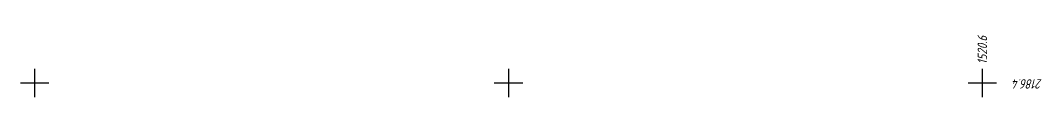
# Model space of a CAD drawing. Extents: x 1519150 to 1520806, y 2185741 to 2187019.
# Drawn here: x 1520194 to 1520625, y 2186394 to 2186420.3 of the extents above; entities that cross this region are included whole.
import ezdxf

# ---------------------------------------------------------------- set-up
doc = ezdxf.new("R2010")
doc.units = 0
doc.layers.add('ИИ_ГЕОСЕТКА_025', color=3, linetype='Continuous', lineweight=25)
doc.styles.add('VNIPISIMPLEXCUR', font='simplex.shx', dxfattribs={"width": 0.8, "oblique": 15})

# ---------------------------------------------------------------- blocks, each defined once
blk = doc.blocks.new('ИИ05012')
at = {"color": 0, "linetype": 'Continuous', "lineweight": 25, "flags": 128}
for points in [[(0, 3), (0, -3)], [(-3, 0), (3, 0)]]:
    blk.add_lwpolyline(points, dxfattribs=at)

msp = doc.modelspace()

# ---------------------------------------------------------------- block references
at = {"layer": 'ИИ_ГЕОСЕТКА_025', "xscale": 2, "yscale": 2, "zscale": 2}
for p in [(1520200, 2186400), (1520400, 2186400), (1520600, 2186400)]:
    msp.add_blockref('ИИ05012', p, dxfattribs=at)

# ---------------------------------------------------------------- texts
at = {"layer": 'ИИ_ГЕОСЕТКА_025', "color": 7, "style": 'VNIPISIMPLEXCUR', "oblique": 15, "width": 0.8}
for s, rotation, p in [('1520.6', 90, (1520602.022, 2186407.901)), ('2186.4', 180, (1520625.265, 2186401.568))]:
    msp.add_text(s, height=4, rotation=rotation, dxfattribs=at).set_placement(p)

doc.saveas('drawing.dxf')
